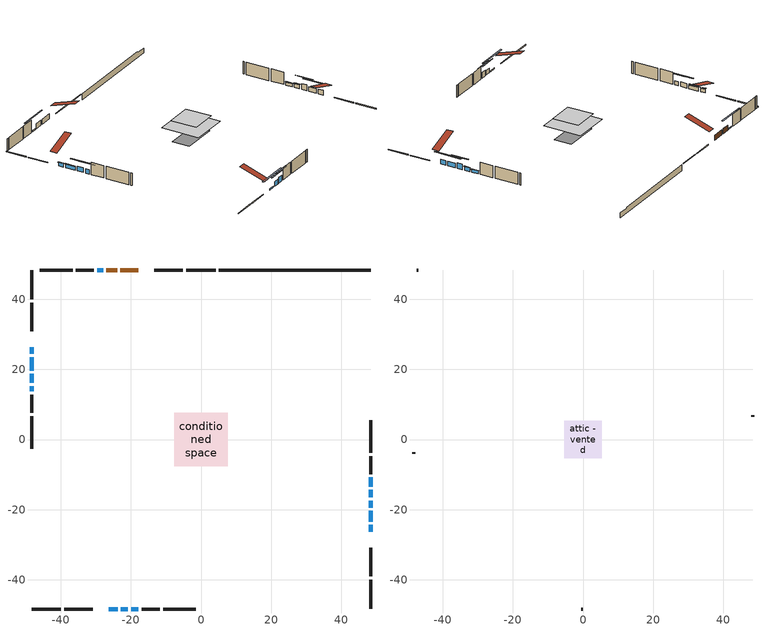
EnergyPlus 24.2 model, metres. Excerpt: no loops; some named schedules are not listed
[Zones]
conditioned space
 floor adiabatic (AdiabaticFloorConstruction): -7.62,-7.62 -7.62,7.62 7.62,7.62 7.62,-7.62 z2.97
 floor foundation (Slab1 construction): -7.22,-3.6 -7.22,3.6 7.22,3.6 7.22,-3.6 z-1.82
 wall outside (RimJoist1 construction): 4.14,48.35 -4.24,48.35 / -48.35,-48.35 -39.97,-48.35 / -48.35,48.35 -48.35,39.97 / 48.35,-48.35 48.35,-39.97 z0.53:0.83
 wall outside (RimJoist2 construction): -5.17,48.35 -13.28,48.35 / -39.04,-48.35 -30.93,-48.35 / -48.35,39.04 -48.35,30.93 / 48.35,-39.04 48.35,-30.93 z0.53:0.83
 wall outside (AdiabaticWallConstruction 1): -17.85,48.35 -22.97,48.35 / -23.9,48.35 -26.97,48.35 z0.53:2.56
 wall outside (AdiabaticWallConstruction): 48.35,-26.36 48.35,-24.35 / -22.84,-48.35 -20.83,-48.35 / -48.35,18.71 -48.35,16.12 z0.53:2.36; -48.35,26.36 -48.35,24.43 / -48.35,23.5 -48.35,19.64 / 48.35,-16.48 48.35,-14.4 z0.53:2; -27.9,48.35 -29.62,48.35 / -26.36,-48.35 -23.77,-48.35 z0.53:0.96; 48.35,-23.42 48.35,-20.37 z0.53:2.28; 48.35,-19.45 48.35,-17.41 / -19.9,-48.35 -17.87,-48.35 z0.53:2.79; -48.35,15.19 -48.35,13.71 z0.53:2.26; 48.35,-13.47 48.35,-10.83 z0.53:1.7
 wall outside (Wall1 construction): -30.55,48.35 -35.73,48.35 / -16.94,-48.35 -11.77,-48.35 / -48.35,12.78 -48.35,7.6 / 48.35,-9.9 48.35,-4.73 z0.53:5.41
 wall outside (Wall2 construction): -36.66,48.35 -46.01,48.35 / -10.84,-48.35 -1.49,-48.35 / -48.35,6.67 -48.35,-2.68 / 48.35,-3.8 48.35,5.55 z0.53:5.41
 wall foundation (FoundationWall1 construction): 5.07,48.35,-1.82 5.07,48.35,0.53 44.02,48.35,0.53 44.02,48.35,0.1 48.35,48.35,0.1 48.35,48.35,-1.82
 window (WindowConstruction): 48.35,-26.36 48.35,-24.35 z0.53:2.36
 window (WindowConstruction 9): -48.35,26.36 -48.35,24.43 z0.53:2
 window (WindowConstruction 10): -48.35,23.5 -48.35,19.64 z0.53:2
 window (WindowConstruction 11): -27.9,48.35 -29.62,48.35 z0.53:0.96
 window (WindowConstruction 12): -26.36,-48.35 -23.77,-48.35 z0.53:0.96
 window (WindowConstruction 1): 48.35,-23.42 48.35,-20.37 z0.53:2.28
 window (WindowConstruction 2): 48.35,-19.44 48.35,-17.41 z0.53:2.79
 window (WindowConstruction 3): -22.84,-48.35 -20.83,-48.35 z0.53:2.36
 window (WindowConstruction 4): -19.9,-48.35 -17.87,-48.35 z0.53:2.79
 window (WindowConstruction 5): -48.35,18.71 -48.35,16.12 z0.53:2.36
 window (WindowConstruction 6): -48.35,15.19 -48.35,13.71 z0.53:2.26
 window (WindowConstruction 7): 48.35,-16.48 48.35,-14.4 z0.53:2
 window (WindowConstruction 8): 48.35,-13.47 48.35,-10.83 z0.53:1.7
 door (Door): -17.85,48.35 -22.97,48.35 z0.53:2.56
 door (Door 1): -23.9,48.35 -26.97,48.35 z0.53:2.56
 ceiling adiabatic (AdiabaticFloorConstruction): 7.62,-7.62 7.62,7.62 -7.62,7.62 -7.62,-7.62 z2.97
attic - vented
 floor to conditioned space (Floor1 construction Reversed): -5.29,-5.29 -5.29,5.29 5.29,5.29 5.29,-5.29 z5.41
 wall outside (Wall4 construction): -46.94,48.35 -47.42,48.35 / -0.56,-48.35 -0.07,-48.35 / -48.35,-3.61 -48.35,-4.09 / 48.35,6.48 48.35,6.97 z0.53:5.41
 roof outside (Roof1 construction): -16.92,48.35,5.41 -16.92,38.06,8.84 -14.21,38.06,8.84 -14.21,48.35,5.41; -27.29,-48.35,5.41 -27.29,-38.06,8.84 -30,-38.06,8.84 -30,-48.35,5.41; -48.35,27.29,5.41 -38.06,27.29,8.84 -38.06,30,8.84 -48.35,30,5.41; 48.35,-27.29,5.41 38.06,-27.29,8.84 38.06,-30,8.84 48.35,-30,5.41
shading: 48.35,-21.75 48.35,-28.96 48.76,-28.96 48.76,-21.75 z4.96; -48.35,24.23 -48.35,26.56 -48.76,26.56 -48.76,24.23 z2.2; -48.35,19.44 -48.35,23.7 -48.76,23.7 -48.76,19.44 z2.2; -34.71,48.35 -22.81,48.35 -22.81,48.76 -34.71,48.76 z6.05; -18.68,-48.35 -31.45,-48.35 -31.45,-48.76 -18.68,-48.76 z6.05; 48.35,-17.77 48.35,-26.02 48.76,-26.02 48.76,-17.77 z4.88; 48.35,-14.81 48.35,-22.04 48.76,-22.04 48.76,-14.81 z5.39; -18.23,-48.35 -25.44,-48.35 -25.44,-48.76 -18.23,-48.76 z4.96; -15.27,-48.35 -22.5,-48.35 -22.5,-48.76 -15.27,-48.76 z5.39; -48.35,13.52 -48.35,21.31 -48.76,21.31 -48.76,13.52 z4.96; -48.35,11.11 -48.35,17.79 -48.76,17.79 -48.76,11.11 z4.86; 48.35,-14.2 48.35,-16.68 48.76,-16.68 48.76,-14.2 z2.2; 48.35,-10.63 48.35,-13.67 48.76,-13.67 48.76,-10.63 z1.9
[Building]
Building 1: Terrain=Suburbs
[Site:Location]
Toronto Intl AP_ON: Latitude {deg}=43.68; Longitude {deg}=-79.63; Time Zone {hr}=-5; Elevation {m}=173; Keep Site Location Information=Yes
[Site:GroundTemperature:Shallow]
4.59119, 2.66285, 2.50842, 3.42352, 7.09712, 10.7536, 13.9236, 15.9317, 16.1023, 14.4691, 11.3799, 7.83558
[Site:WaterMainsTemperature]
Calculation Method=Schedule; Temperature Schedule=mains temperature schedule
[Material] Roughness=Rough; Thermal Absorptance=0.9
Name | Thickness {m} | Conductivity {W/m-K} | Density {kg/m3} | Specific Heat {J/kg-K} | Solar Absorptance | Visible Absorptance
asphalt or fiberglass shingles | 0.00635 | 0.162714 | 1121.4 | 1465.45 | 0.4 | 0.4
ceiling loosefill ins | 0.254 | 0.0480833 | 16.02 | 1046.75 | 0.7 | 0.7
ceiling stud and cavity | 0.1397 | 0.133564 | 65.682 | 1177.47 | 0.7 | 0.7
concrete 4.0 in. | 0.1016 | 1.803125 | 2242.8 | 837.4 | 0.7 | 0.7
concrete 8.0 in. | 0.2032 | 1.803125 | 2242.8 | 837.4 | 0.7 | 0.7
door material | 0.04445 | 0.327969 | 512.64 | 1214.23 | 0.7 | 0.7
door material 1 | 0.04445 | 0.053851 | 512.64 | 1214.23 | 0.7 | 0.7
exterior vertical ins | 0.0433751 | 0.029427 | 32.04 | 1214.23 | 0.7 | 0.7
floor covering | 0.0127 | 0.0433444 | 54.468 | 1339.84 | 0.6 | 0.6
floor rigid ins; wall rigid ins | 0.512978 | 0.029427 | 32.04 | 1214.23 | 0.7 | 0.7
floor stud and cavity | 0.1397 | 1.75129 | 37.0049 | 1207.88 | 0.7 | 0.7
furniture material conditioned space 1 | 0.1524 | 0.115458 | 640.8 | 1214.23 | 0.6 | 0.6
gypsum board | 0.0127 | 0.160291 | 801 | 837.4 | 0.6 | 0.6
gypsum board 1 | 0.0127 | 0.160291 | 801 | 837.4 | 0.7 | 0.7
osb sheathing 0.5 in. | 0.0127 | 0.115458 | 512.64 | 1214.23 | 0.7 | 0.7
osb sheathing 0.75 in. | 0.01905 | 0.115458 | 512.64 | 1214.23 | 0.7 | 0.7
osb sheathing 2.0 in. | 0.0508 | 0.115458 | 512.64 | 1214.23 | 0.7 | 0.7
rim joist stud and cavity | 0.0508 | 0.0451784 | 125.044 | 1163.47 | 0.6 | 0.6
rim joist stud and cavity 1 | 0.0508 | 0.0351153 | 125.044 | 1163.47 | 0.6 | 0.6
wall stud and cavity | 0.1397 | 0.0815399 | 139.0536 | 1170.24 | 0.7 | 0.7
wall stud and cavity 1 | 0.1397 | 0.0823012 | 139.0536 | 1170.24 | 0.7 | 0.7
wall stud and cavity 2 | 0.0889 | 6.9971 | 50.32683 | 1063.81 | 0.6 | 0.6
wall stud and cavity 3 | 0.0889 | 0.380278 | 52.3479 | 1209.89 | 0.7 | 0.7
wall stud and cavity 4 | 0.0889 | 0.391764 | 83.0341 | 1211.67 | 0.7 | 0.7
wood siding | 0.0254 | 0.102417 | 544.68 | 1172.36 | 0.4 | 0.4
wood siding 1 | 0.00254 | 0.102417 | 544.68 | 1172.36 | 0.4 | 0.4
wood siding 2; wood siding 3; wood siding 4 | 0.0254 | 0.102417 | 544.68 | 1172.36 | 0.7 | 0.7
[WindowMaterial:SimpleGlazingSystem]
Name | U-Factor {W/m2-K} | Solar Heat Gain Coefficient
WindowMaterial | 2.89521 | 0.66
WindowMaterial 1 | 2.88386 | 0.67
WindowMaterial 2 | 2.96164 | 0.61
WindowMaterial 3 | 2.8867 | 0.67
WindowMaterial 4 | 3.29835 | 0.69
WindowMaterial 5 | 2.90373 | 0.65
WindowMaterial 6 | 2.97981 | 0.57
WindowMaterial 7 | 3.29721 | 0.69
WindowMaterial 8 | 2.906 | 0.64
WindowMaterial 9 | 5.4611 | 0.48
[Construction]
AdiabaticFloorConstruction: floor stud and cavity, floor rigid ins, osb sheathing 0.75 in., floor covering
AdiabaticWallConstruction: wood siding 3, wall rigid ins, wall stud and cavity 3, gypsum board
AdiabaticWallConstruction 1: wood siding 4, wall rigid ins, wall stud and cavity 3, gypsum board
Door: door material
Door 1: door material 1
Floor1 construction Reversed: gypsum board, ceiling stud and cavity, ceiling loosefill ins
FoundationWall1 construction: concrete 8.0 in., gypsum board 1
furniture construction conditioned space 1: furniture material conditioned space 1
PartitionWallConstruction: gypsum board, wall stud and cavity 4, gypsum board
RimJoist1 construction: wood siding 2, osb sheathing 2.0 in., rim joist stud and cavity
RimJoist2 construction: wood siding 2, osb sheathing 2.0 in., rim joist stud and cavity 1
Roof1 construction: asphalt or fiberglass shingles
Slab1 construction: concrete 4.0 in.
Wall1 construction: wood siding, osb sheathing 0.5 in., wall stud and cavity, gypsum board
Wall2 construction: wood siding, osb sheathing 0.5 in., wall stud and cavity 1, gypsum board
Wall4 construction: wood siding 1, wall stud and cavity 2
WindowConstruction; WindowConstruction 3: WindowMaterial
WindowConstruction 1: WindowMaterial 1
WindowConstruction 10: WindowMaterial 8
WindowConstruction 11; WindowConstruction 12: WindowMaterial 9
WindowConstruction 2; WindowConstruction 4: WindowMaterial 2
WindowConstruction 5: WindowMaterial 3
WindowConstruction 6: WindowMaterial 4
WindowConstruction 7: WindowMaterial 5
WindowConstruction 8: WindowMaterial 6
WindowConstruction 9: WindowMaterial 7
[Zone] Multiplier=1; Part of Total Floor Area=Yes
Name | Volume {m3}
attic - vented | 62.2532
conditioned space | 864.8
[Space]
Name | Zone | Volume {m3}
attic - vented 1 | attic - vented | 62.2532
conditioned space 1 | conditioned space | 864.8
[ZoneInfiltration:EffectiveLeakageArea]
infil attic - vented 1: Zone or Space=attic - vented 1; Schedule=Always On Discrete; Effective Air Leakage Area {cm2}=4623.72; Stack Coefficient=0.000577777; Wind Coefficient=1.62405e-05
[ZoneMixing]
whole house fan mix: Zone or Space=attic - vented; Schedule=Always On Continuous; Design Flow Rate Calculation Method=Flow/Zone; Design Flow Rate {m3/s}=0; Source Zone or Space=conditioned space
[SurfaceProperty:ExposedFoundationPerimeter]
Slab1: Exposed Perimeter Calculation Method=TotalExposedPerimeter; Total Exposed Perimeter {m}=43.281
[InternalMass] Zone or ZoneList=conditioned space; Space or SpaceList=conditioned space 1
Name | Construction | Surface Area {m2}
furniture mass conditioned space 1 | furniture construction conditioned space 1 | 134.568
partition wall mass | PartitionWallConstruction | 336.42
[Lights]
interior lighting: Zone or ZoneList or Space or SpaceList=conditioned space 1; Schedule=interior lighting schedule; Design Level Calculation Method=LightingLevel; Lighting Level {W}=343.2; Return Air Fraction=0; Fraction Radiant=0.6; Fraction Visible=0.2; Fraction Replaceable=1
[People]
occupants: Zone or ZoneList or Space or SpaceList=conditioned space 1; Number of People Schedule=occupants schedule; Number of People Calculation Method=People; Number of People=3; Fraction Radiant=0.314171; Sensible Heat Fraction=0.56303; Activity Level Schedule=occupants activity schedule; Carbon Dioxide Generation Rate {m3/s-W}=0; Enable ASHRAE 55 Comfort Warnings=No; Mean Radiant Temperature Calculation Type=EnclosureAveraged
[ElectricEquipment] Zone or ZoneList or Space or SpaceList=conditioned space 1; Design Level Calculation Method=EquipmentLevel
Name | Schedule | Design Level {W} | Fraction Latent | Fraction Radiant | Fraction Lost
clothes dryer | clothes dryer schedule | 140.772 | 0.015 | 0.081 | 0.85
clothes washer | clothes washer schedule | 32.1985 | 0.03 | 0.162 | 0.7
cooking range | cooking range schedule | 215.147 | 0.08 | 0.432 | 0.2
dishwasher | dishwasher schedule | 66.8632 | 0.3 | 0.18 | 0.4
fridge | fridge schedule | 72.9452 | 0 | 0.6 | 0
mech vent bath fan 0 | mech vent bath fan 0 schedule | 50.2 | 0 | 0 | 1
mech vent bath fan 1 | mech vent bath fan 1 schedule | 50.2 | 0 | 0 | 1
mech vent bath fan 2 | mech vent bath fan 2 schedule | 50.2 | 0 | 0 | 1
mech vent house fan | mech vent house fan schedule | 0 | 0 | 0 | 1
mech vent house fan cfis | mech vent house fan cfis schedule | 0 | 0 | 0 | 0
mech vent range fan 0 | mech vent range fan 0 schedule | 57 | 0 | 0 | 1
misc plug loads | misc plug loads schedule | 494.7 | 0.045 | 0.513 | 0.1
whole house fan | Always On Discrete | 0 | 0 | 0 | 1
[OtherEquipment] Zone or ZoneList or Space or SpaceList=conditioned space 1; Design Level Calculation Method=EquipmentLevel
Name | Fuel Type | Schedule | Design Level {W} | Fraction Latent | Fraction Radiant | Fraction Lost
clothes dryer 1 | Electricity | clothes dryer schedule | 0 | 0.015 | 0.081 | 0.85
cooking range 1 | Electricity | cooking range schedule | 0 | 0.08 | 0.432 | 0.2
general water use latent | None | general water use schedule | 62.594 | 1 | 0 | 0
general water use sensible | None | general water use schedule | -61.6891 | 0 | 0.6 | 0
mech vent house fan latent load | None | Always On Discrete | 0 | 1 | 0 | 0
mech vent house fan sensible load | None | Always On Discrete | 0 | 0 | 0 | 0
water heater energy adjustment1 | NaturalGas | Always On Discrete | 0.01 | 0 | 0 | 1
[ZoneInfiltration:DesignFlowRate] Zone or ZoneList or Space or SpaceList=conditioned space 1; Schedule=Always On Discrete; Design Flow Rate Calculation Method=Flow/Zone; Design Flow Rate {m3/s}=0
infil flow; natural vent flow; whole house fan flow
[AvailabilityManager:Scheduled]
central ac and furnace airloop Availability Manager: Schedule=Always On Discrete
[Foundation:Kiva]
Foundation Kiva 1: Initial Indoor Air Temperature {C}=18; Wall Height Above Grade {m}=0.530017; Wall Depth Below Slab {m}=0.2032; Custom Block Material Name 1=exterior vertical ins; Custom Block Depth 1 {m}=2.350008; Custom Block X Position 1 {m}=0.2159; Custom Block Z Position 1 {m}=0
[Foundation:Kiva:Settings]
Soil Conductivity {W/m-K}=0.849921; Soil Density {kg/m3}=1842.3; Soil Specific Heat {J/kg-K}=418.7; Ground Solar Absorptivity=0.9; Ground Thermal Absorptivity=0.9; Ground Surface Roughness {m}=0.03; Far-Field Width {m}=40; Deep-Ground Boundary Condition=ZeroFlux; Deep-Ground Depth {m}=40; Minimum Cell Dimension {m}=0.2; Maximum Cell Growth Coefficient=3; Simulation Timestep=Timestep
[Exterior:Lights]
exterior lighting: Schedule=exterior lighting schedule; Design Level {W}=75.6
[EnergyManagementSystem:GlobalVariable]
central_ac_and_furnace_airloop_Fan_RTF
infil_program_Qfan
infil_program_Qinf
natural_vent_program_Qnv
natural_vent_program_Qwhf
[EnergyManagementSystem:Sensor]
Name | Output:Variable or Output:Meter Index Key | Output:Variable or Output:Meter
airflow_gain | infil flow | Infiltration Sensible Heat Gain Energy
airflow_gain_1 | natural vent flow | Infiltration Sensible Heat Gain Energy
airflow_gain_2 | whole house fan flow | Infiltration Sensible Heat Gain Energy
airflow_loss | infil flow | Infiltration Sensible Heat Loss Energy
airflow_loss_1 | natural vent flow | Infiltration Sensible Heat Loss Energy
airflow_loss_2 | whole house fan flow | Infiltration Sensible Heat Loss Energy
clg_load_cond |  | Cooling:EnergyTransfer:Zone:CONDITIONED SPACE
clg_sp_s; clg_sp_s_1 | cooling setpoint | Schedule Value
clothes_dryer_exhaust_0_sch_s | clothes dryer exhaust 0 schedule | Schedule Value
cool_season | cooling season schedule | Schedule Value
htg_load_cond |  | Heating:EnergyTransfer:Zone:CONDITIONED SPACE
htg_sp_s; htg_sp_s_1 | heating setpoint | Schedule Value
ig_ee_conv | clothes dryer | Electric Equipment Convective Heating Energy
ig_ee_conv_2 | cooking range | Electric Equipment Convective Heating Energy
ig_ee_conv_4 | fridge | Electric Equipment Convective Heating Energy
ig_ee_conv_5 | misc plug loads | Electric Equipment Convective Heating Energy
ig_ee_conv_6 | whole house fan | Electric Equipment Convective Heating Energy
ig_ee_rad | clothes dryer | Electric Equipment Radiant Heating Energy
ig_ee_rad_2 | cooking range | Electric Equipment Radiant Heating Energy
ig_ee_rad_4 | fridge | Electric Equipment Radiant Heating Energy
ig_ee_rad_5 | misc plug loads | Electric Equipment Radiant Heating Energy
ig_ee_rad_6 | whole house fan | Electric Equipment Radiant Heating Energy
ig_lgt_conv | interior lighting | Lights Convective Heating Energy
ig_lgt_rad | interior lighting | Lights Radiant Heating Energy
ig_lgt_vis | interior lighting | Lights Visible Radiation Heating Energy
ig_oe_conv | clothes dryer 1 | Other Equipment Convective Heating Energy
ig_oe_conv_1 | cooking range 1 | Other Equipment Convective Heating Energy
ig_oe_conv_2 | general water use latent | Other Equipment Convective Heating Energy
ig_oe_conv_3 | general water use sensible | Other Equipment Convective Heating Energy
ig_oe_conv_4 | water heater energy adjustment1 | Other Equipment Convective Heating Energy
ig_oe_rad | clothes dryer 1 | Other Equipment Radiant Heating Energy
ig_oe_rad_1 | cooking range 1 | Other Equipment Radiant Heating Energy
ig_oe_rad_2 | general water use latent | Other Equipment Radiant Heating Energy
ig_oe_rad_3 | general water use sensible | Other Equipment Radiant Heating Energy
ig_oe_rad_4 | water heater energy adjustment1 | Other Equipment Radiant Heating Energy
ig_ppl_conv | occupants | People Convective Heating Energy
ig_ppl_rad | occupants | People Radiant Heating Energy
im_conv | furniture mass conditioned space 1 | Surface Inside Face Convection Heat Gain Energy
im_conv_1 | partition wall mass | Surface Inside Face Convection Heat Gain Energy
im_ig | furniture mass conditioned space 1 | Surface Inside Face Internal Gains Radiation Heat Gain Energy
im_ig_1 | partition wall mass | Surface Inside Face Internal Gains Radiation Heat Gain Energy
im_lgt | furniture mass conditioned space 1 | Surface Inside Face Lights Radiation Heat Gain Energy
im_lgt_1 | partition wall mass | Surface Inside Face Lights Radiation Heat Gain Energy
im_sol | furniture mass conditioned space 1 | Surface Inside Face Solar Radiation Heat Gain Energy
im_sol_1 | partition wall mass | Surface Inside Face Solar Radiation Heat Gain Energy
im_surf | furniture mass conditioned space 1 | Surface Inside Face Net Surface Thermal Radiation Heat Gain Energy
im_surf_1 | partition wall mass | Surface Inside Face Net Surface Thermal Radiation Heat Gain Energy
mech_vent_bath_fan_0_sch_s | mech vent bath fan 0 schedule | Schedule Value
mech_vent_bath_fan_1_sch_s | mech vent bath fan 1 schedule | Schedule Value
mech_vent_bath_fan_2_sch_s | mech vent bath fan 2 schedule | Schedule Value
mech_vent_range_fan_0_sch_s | mech vent range fan 0 schedule | Schedule Value
mv_conv | mech vent bath fan 0 | Electric Equipment Convective Heating Energy
mv_conv_1 | mech vent bath fan 1 | Electric Equipment Convective Heating Energy
mv_conv_2 | mech vent bath fan 2 | Electric Equipment Convective Heating Energy
mv_conv_3 | mech vent house fan | Electric Equipment Convective Heating Energy
mv_conv_4 | mech vent house fan cfis | Electric Equipment Convective Heating Energy
mv_conv_5 | mech vent range fan 0 | Electric Equipment Convective Heating Energy
mv_conv_6 | mech vent house fan latent load | Other Equipment Convective Heating Energy
mv_conv_7 | mech vent house fan sensible load | Other Equipment Convective Heating Energy
mv_rad | mech vent bath fan 0 | Electric Equipment Radiant Heating Energy
mv_rad_1 | mech vent bath fan 1 | Electric Equipment Radiant Heating Energy
mv_rad_2 | mech vent bath fan 2 | Electric Equipment Radiant Heating Energy
mv_rad_3 | mech vent house fan | Electric Equipment Radiant Heating Energy
mv_rad_4 | mech vent house fan cfis | Electric Equipment Radiant Heating Energy
mv_rad_5 | mech vent range fan 0 | Electric Equipment Radiant Heating Energy
mv_rad_6 | mech vent house fan latent load | Other Equipment Radiant Heating Energy
mv_rad_7 | mech vent house fan sensible load | Other Equipment Radiant Heating Energy
natural_vent_s | natural vent schedule | Schedule Value
out_pb_s |  | Site Outdoor Air Barometric Pressure
out_wt_s |  | Site Outdoor Air Humidity Ratio
site_vw_s |  | Site Wind Speed
ss_back_out | Window1 | Surface Window Shortwave from Zone Back Out Window Heat Transfer Rate
ss_back_out_1 | Window11 | Surface Window Shortwave from Zone Back Out Window Heat Transfer Rate
ss_back_out_10 | Window7 | Surface Window Shortwave from Zone Back Out Window Heat Transfer Rate
ss_back_out_11 | Window8 | Surface Window Shortwave from Zone Back Out Window Heat Transfer Rate
ss_back_out_12 | Window9 | Surface Window Shortwave from Zone Back Out Window Heat Transfer Rate
ss_back_out_2 | Window12 | Surface Window Shortwave from Zone Back Out Window Heat Transfer Rate
ss_back_out_3 | Window14 | Surface Window Shortwave from Zone Back Out Window Heat Transfer Rate
ss_back_out_4 | Window16 | Surface Window Shortwave from Zone Back Out Window Heat Transfer Rate
ss_back_out_5 | Window2 | Surface Window Shortwave from Zone Back Out Window Heat Transfer Rate
ss_back_out_6 | Window3 | Surface Window Shortwave from Zone Back Out Window Heat Transfer Rate
ss_back_out_7 | Window4 | Surface Window Shortwave from Zone Back Out Window Heat Transfer Rate
ss_back_out_8 | Window5 | Surface Window Shortwave from Zone Back Out Window Heat Transfer Rate
ss_back_out_9 | Window6 | Surface Window Shortwave from Zone Back Out Window Heat Transfer Rate
ss_conv | Door1 | Surface Inside Face Convection Heat Gain Energy
ss_conv_1 | Door3 | Surface Inside Face Convection Heat Gain Energy
ss_conv_10 | Window5 | Surface Inside Face Convection Heat Gain Energy
ss_conv_11 | Window6 | Surface Inside Face Convection Heat Gain Energy
ss_conv_12 | Window7 | Surface Inside Face Convection Heat Gain Energy
ss_conv_13 | Window8 | Surface Inside Face Convection Heat Gain Energy
ss_conv_14 | Window9 | Surface Inside Face Convection Heat Gain Energy
ss_conv_2 | Window1 | Surface Inside Face Convection Heat Gain Energy
ss_conv_3 | Window11 | Surface Inside Face Convection Heat Gain Energy
ss_conv_4 | Window12 | Surface Inside Face Convection Heat Gain Energy
ss_conv_5 | Window14 | Surface Inside Face Convection Heat Gain Energy
ss_conv_6 | Window16 | Surface Inside Face Convection Heat Gain Energy
ss_conv_7 | Window2 | Surface Inside Face Convection Heat Gain Energy
ss_conv_8 | Window3 | Surface Inside Face Convection Heat Gain Energy
ss_conv_9 | Window4 | Surface Inside Face Convection Heat Gain Energy
ss_ig | Door1 | Surface Inside Face Internal Gains Radiation Heat Gain Energy
ss_ig_1 | Door3 | Surface Inside Face Internal Gains Radiation Heat Gain Energy
ss_ig_10 | Window5 | Surface Inside Face Internal Gains Radiation Heat Gain Energy
ss_ig_11 | Window6 | Surface Inside Face Internal Gains Radiation Heat Gain Energy
ss_ig_12 | Window7 | Surface Inside Face Internal Gains Radiation Heat Gain Energy
ss_ig_13 | Window8 | Surface Inside Face Internal Gains Radiation Heat Gain Energy
ss_ig_14 | Window9 | Surface Inside Face Internal Gains Radiation Heat Gain Energy
ss_ig_2 | Window1 | Surface Inside Face Internal Gains Radiation Heat Gain Energy
ss_ig_3 | Window11 | Surface Inside Face Internal Gains Radiation Heat Gain Energy
ss_ig_4 | Window12 | Surface Inside Face Internal Gains Radiation Heat Gain Energy
ss_ig_5 | Window14 | Surface Inside Face Internal Gains Radiation Heat Gain Energy
ss_ig_6 | Window16 | Surface Inside Face Internal Gains Radiation Heat Gain Energy
ss_ig_7 | Window2 | Surface Inside Face Internal Gains Radiation Heat Gain Energy
ss_ig_8 | Window3 | Surface Inside Face Internal Gains Radiation Heat Gain Energy
ss_ig_9 | Window4 | Surface Inside Face Internal Gains Radiation Heat Gain Energy
ss_lgt | Door1 | Surface Inside Face Lights Radiation Heat Gain Energy
ss_lgt_1 | Door3 | Surface Inside Face Lights Radiation Heat Gain Energy
ss_sol | Door1 | Surface Inside Face Solar Radiation Heat Gain Energy
ss_sol_1 | Door3 | Surface Inside Face Solar Radiation Heat Gain Energy
ss_surf | Door1 | Surface Inside Face Net Surface Thermal Radiation Heat Gain Energy
ss_surf_1 | Door3 | Surface Inside Face Net Surface Thermal Radiation Heat Gain Energy
ss_surf_10 | Window5 | Surface Inside Face Net Surface Thermal Radiation Heat Gain Energy
ss_surf_11 | Window6 | Surface Inside Face Net Surface Thermal Radiation Heat Gain Energy
ss_surf_12 | Window7 | Surface Inside Face Net Surface Thermal Radiation Heat Gain Energy
ss_surf_13 | Window8 | Surface Inside Face Net Surface Thermal Radiation Heat Gain Energy
ss_surf_14 | Window9 | Surface Inside Face Net Surface Thermal Radiation Heat Gain Energy
ss_surf_2 | Window1 | Surface Inside Face Net Surface Thermal Radiation Heat Gain Energy
ss_surf_3 | Window11 | Surface Inside Face Net Surface Thermal Radiation Heat Gain Energy
ss_surf_4 | Window12 | Surface Inside Face Net Surface Thermal Radiation Heat Gain Energy
ss_surf_5 | Window14 | Surface Inside Face Net Surface Thermal Radiation Heat Gain Energy
ss_surf_6 | Window16 | Surface Inside Face Net Surface Thermal Radiation Heat Gain Energy
ss_surf_7 | Window2 | Surface Inside Face Net Surface Thermal Radiation Heat Gain Energy
ss_surf_8 | Window3 | Surface Inside Face Net Surface Thermal Radiation Heat Gain Energy
ss_surf_9 | Window4 | Surface Inside Face Net Surface Thermal Radiation Heat Gain Energy
ss_trans_in | Window1 | Surface Window Transmitted Solar Radiation Rate
ss_trans_in_1 | Window11 | Surface Window Transmitted Solar Radiation Rate
ss_trans_in_10 | Window7 | Surface Window Transmitted Solar Radiation Rate
ss_trans_in_11 | Window8 | Surface Window Transmitted Solar Radiation Rate
ss_trans_in_12 | Window9 | Surface Window Transmitted Solar Radiation Rate
ss_trans_in_2 | Window12 | Surface Window Transmitted Solar Radiation Rate
